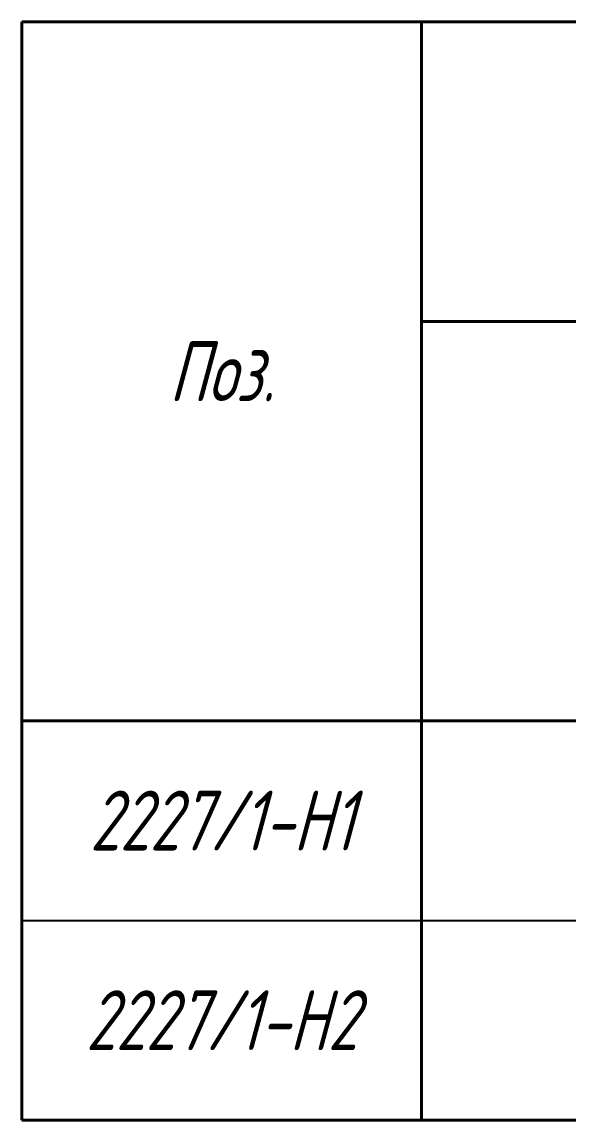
# Model space of a CAD drawing. Header units: millimetres. Extents: x 6735 to 13224, y -12144 to -9633.
# Drawn here: x 11035.2 to 11062.5, y -9939 to -9884 of the extents above; entities that cross this region are included whole.
import ezdxf

# ---------------------------------------------------------------- set-up
doc = ezdxf.new("R2010")
doc.units = ezdxf.units.MM
for name, color, linetype, lineweight in [('Рамка тонкая', 5, 'Continuous', 25), ('ТаБлица', 253, 'Continuous', 25), ('Текст', 2, 'Continuous', 25)]:
    doc.layers.add(name, color=color, linetype=linetype, lineweight=lineweight)
doc.styles.add('Simplex', font='simplex.shx', dxfattribs={"width": 0.7, "oblique": 15})

msp = doc.modelspace()

# ---------------------------------------------------------------- linework, layer by layer
at = {"layer": 'Рамка тонкая'}
msp.add_line((11035.17324, -9929.00283), (11353.21706, -9929.00283), dxfattribs=at)
at = {"layer": 'ТаБлица', "lineweight": 40}
for p, q in [((11035.17324, -9884.00283), (11353.21706, -9884.00283)), ((11035.17324, -9939.00283), (11035.17324, -9884.00283)), ((11055.17324, -9884.00283), (11055.17324, -9939.00283)), ((11055.17324, -9899.00283), (11115.17324, -9899.00283)), ((11353.21706, -9919.00283), (11035.17324, -9919.00283)), ((11035.17324, -9939.00283), (11353.21706, -9939.00283))]:
    msp.add_line(p, q, dxfattribs=at)

# ---------------------------------------------------------------- texts
at = {"layer": 'Текст', "char_height": 3, "width": 20, "attachment_point": 5, "style": 'Simplex'}
for s, insert in [('{\\Q15;Поз.}', (11045.17324, -9901.50283)), ('2227/1-Н1', (11045.17324, -9924.00283)), ('2227/1-Н2', (11045.17324, -9934.00283))]:
    msp.add_mtext(s, dxfattribs=dict(at, insert=insert))

doc.saveas('drawing.dxf')
